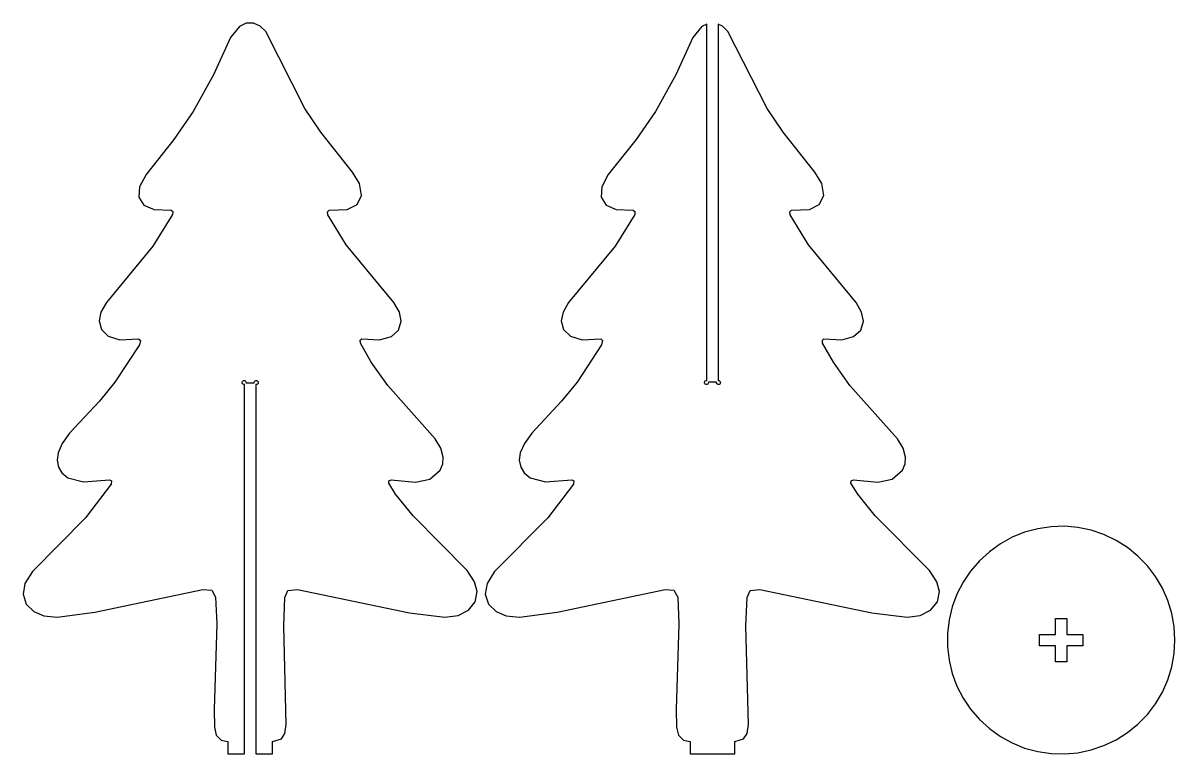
# Model space of a CAD drawing. Header units: millimetres. Extents: x 4 to 293, y 4 to 187.
import ezdxf

# ---------------------------------------------------------------- set-up
doc = ezdxf.new("R2010")
doc.units = ezdxf.units.MM
doc.layers.add('CUT', color=1, linetype='CONTINUOUS')

msp = doc.modelspace()

# ---------------------------------------------------------------- linework, layer by layer
at = {"layer": 'CUT'}
for points in [[(59.518, 96.592), (59.375, 96.577), (59.174, 96.642), (59.017, 96.784), (58.931, 96.977), (58.931, 97.188), (59.017, 97.381), (59.174, 97.522), (59.375, 97.587), (59.585, 97.565), (59.768, 97.46), (59.892, 97.289), (59.955, 96.992), (61.961, 96.992), (61.961, 97.188), (62.047, 97.381), (62.204, 97.522), (62.405, 97.587), (62.615, 97.565), (62.798, 97.46), (62.922, 97.289), (62.966, 97.082), (62.922, 96.876), (62.798, 96.705), (62.615, 96.599), (62.368, 96.573), (62.368, 4), (66.529, 4), (66.529, 7.127), (68.771, 7.753), (69.666, 9.152), (69.977, 11.417), (69.345, 36.151), (69.633, 43.225), (70.382, 44.948), (72.806, 45.194), (100.901, 39.402), (109.761, 38.317), (113.073, 38.736), (115.667, 40.069), (117.353, 42.141), (117.885, 44.728), (117.226, 47.146), (115.372, 49.945), (101.795, 63.703), (97.397, 69.092), (95.684, 71.894), (95.747, 72.479), (96.326, 72.72), (102.401, 72.107), (106.011, 72.855), (108.59, 75.086), (109.254, 76.672), (109.364, 78.381), (108.761, 80.609), (107.342, 82.992), (95.427, 96.37), (91.299, 102.211), (88.585, 106.955), (88.518, 107.719), (88.925, 108.063), (93.38, 107.793), (96.357, 108.597), (98.161, 110.217), (98.824, 112.502), (98.347, 114.74), (96.983, 117.141), (85.033, 131.601), (80.426, 139.141), (80.359, 139.906), (80.79, 140.304), (85.271, 140.448), (87.734, 141.698), (88.861, 143.971), (88.366, 146.942), (86.603, 149.813), (78.66, 159.815), (74.676, 165.782), (64.834, 185.031), (63.477, 186.407), (61.782, 187.181), (59.937, 187.125), (58.259, 186.314), (56.055, 183.6), (51.738, 174.224), (46.687, 164.989), (41.818, 157.956), (34.847, 149.216), (33.191, 146.122), (33.063, 143.529), (34.283, 141.532), (36.834, 140.412), (41.114, 140.304), (41.526, 139.924), (41.46, 139.159), (36.583, 131.294), (24.903, 117.159), (23.538, 114.74), (23.061, 112.521), (23.633, 110.383), (25.363, 108.671), (28.288, 107.793), (32.975, 108.063), (33.416, 107.638), (33.16, 106.548), (27.052, 97.179), (23.14, 92.402), (15.647, 84.422), (13.797, 81.828), (12.778, 79.497), (12.539, 77.592), (12.888, 75.902), (13.752, 74.45), (15.223, 73.218), (19.12, 72.161), (25.696, 72.702), (26.182, 72.42), (26.117, 71.654), (19.674, 63.214), (6.35, 49.745), (4.476, 46.708), (4, 44.087), (4.826, 41.572), (6.713, 39.685), (9.233, 38.626), (12.578, 38.299), (21.996, 39.564), (49.099, 45.23), (51.293, 45.072), (52.253, 43.293), (52.559, 36.638), (51.891, 15.105), (51.981, 10.707), (52.44, 8.724), (53.705, 7.44), (55.357, 7.118), (55.357, 4), (59.518, 4)], [(182.415, 7.127), (184.656, 7.753), (185.552, 9.152), (185.863, 11.417), (185.231, 36.151), (185.519, 43.225), (186.267, 44.948), (188.692, 45.194), (216.787, 39.402), (225.646, 38.317), (228.958, 38.736), (231.552, 40.069), (233.239, 42.141), (233.771, 44.728), (233.112, 47.146), (231.258, 49.945), (217.681, 63.703), (213.283, 69.092), (211.569, 71.894), (211.632, 72.479), (212.212, 72.72), (218.286, 72.107), (221.897, 72.855), (224.475, 75.086), (225.139, 76.672), (225.249, 78.381), (224.647, 80.609), (223.228, 82.992), (211.312, 96.37), (207.184, 102.211), (204.47, 106.955), (204.404, 107.719), (204.81, 108.063), (209.265, 107.793), (212.243, 108.597), (214.047, 110.217), (214.71, 112.502), (214.233, 114.74), (212.868, 117.141), (200.918, 131.601), (196.311, 139.141), (196.245, 139.906), (196.675, 140.304), (201.156, 140.448), (203.619, 141.698), (204.747, 143.971), (204.252, 146.942), (202.489, 149.813), (194.545, 159.815), (190.561, 165.782), (180.72, 185.031), (179.363, 186.407), (178.253, 186.913), (178.253, 97.591), (178.5, 97.565), (178.683, 97.46), (178.807, 97.289), (178.851, 97.082), (178.807, 96.876), (178.683, 96.705), (178.5, 96.599), (178.29, 96.577), (178.089, 96.642), (177.932, 96.784), (177.846, 96.977), (177.846, 97.172), (175.84, 97.172), (175.777, 96.876), (175.653, 96.705), (175.47, 96.599), (175.26, 96.577), (175.059, 96.642), (174.902, 96.784), (174.816, 96.977), (174.816, 97.188), (174.902, 97.381), (175.059, 97.522), (175.26, 97.587), (175.403, 97.572), (175.403, 186.922), (174.145, 186.314), (171.941, 183.6), (167.623, 174.224), (162.573, 164.989), (157.704, 157.956), (150.733, 149.216), (149.077, 146.122), (148.948, 143.529), (150.169, 141.532), (152.72, 140.412), (157, 140.304), (157.412, 139.924), (157.345, 139.159), (152.468, 131.294), (140.788, 117.159), (139.424, 114.74), (138.947, 112.521), (139.518, 110.383), (141.248, 108.671), (144.173, 107.793), (148.861, 108.063), (149.301, 107.638), (149.046, 106.548), (142.938, 97.179), (139.026, 92.402), (131.533, 84.422), (129.683, 81.828), (128.663, 79.497), (128.425, 77.592), (128.774, 75.902), (129.638, 74.45), (131.109, 73.218), (135.006, 72.161), (141.582, 72.702), (142.068, 72.42), (142.003, 71.654), (135.56, 63.214), (122.235, 49.745), (120.362, 46.708), (119.885, 44.087), (120.712, 41.572), (122.598, 39.685), (125.118, 38.626), (128.464, 38.299), (137.881, 39.564), (164.984, 45.23), (167.179, 45.072), (168.138, 43.293), (168.444, 36.638), (167.776, 15.105), (167.867, 10.707), (168.326, 8.724), (169.591, 7.44), (171.242, 7.118), (171.242, 4), (182.415, 4)], [(268.475, 4.3), (271.784, 4.997), (274.988, 6.08), (278.041, 7.534), (280.9, 9.339), (283.526, 11.47), (285.881, 13.896), (287.933, 16.584), (289.653, 19.496), (291.016, 22.59), (292.004, 25.824), (292.602, 29.153), (292.802, 32.528), (292.602, 35.904), (292.004, 39.232), (291.016, 42.466), (289.653, 45.561), (287.933, 48.472), (285.881, 51.16), (283.526, 53.586), (280.9, 55.717), (278.041, 57.522), (274.988, 58.976), (271.784, 60.059), (268.475, 60.756), (265.107, 61.056), (261.727, 60.956), (258.383, 60.457), (255.121, 59.565), (251.987, 58.295), (249.026, 56.662), (246.278, 54.691), (243.783, 52.408), (241.576, 49.847), (239.687, 47.042), (238.143, 44.034), (236.965, 40.864), (236.171, 37.577), (235.771, 34.219), (235.771, 30.837), (236.171, 27.48), (236.965, 24.193), (238.143, 21.023), (239.687, 18.014), (241.576, 15.21), (243.783, 12.648), (246.278, 10.366), (249.026, 8.394), (251.987, 6.762), (255.121, 5.491), (258.383, 4.599), (261.727, 4.1), (265.107, 4)], [(262.837, 31.103), (258.84, 31.103), (258.84, 33.953), (262.837, 33.953), (262.837, 37.949), (265.687, 37.949), (265.687, 33.953), (269.683, 33.953), (269.683, 31.103), (265.687, 31.103), (265.687, 27.107), (262.837, 27.107)]]:
    msp.add_lwpolyline(points, close=True, dxfattribs=at)

doc.saveas('drawing.dxf')
